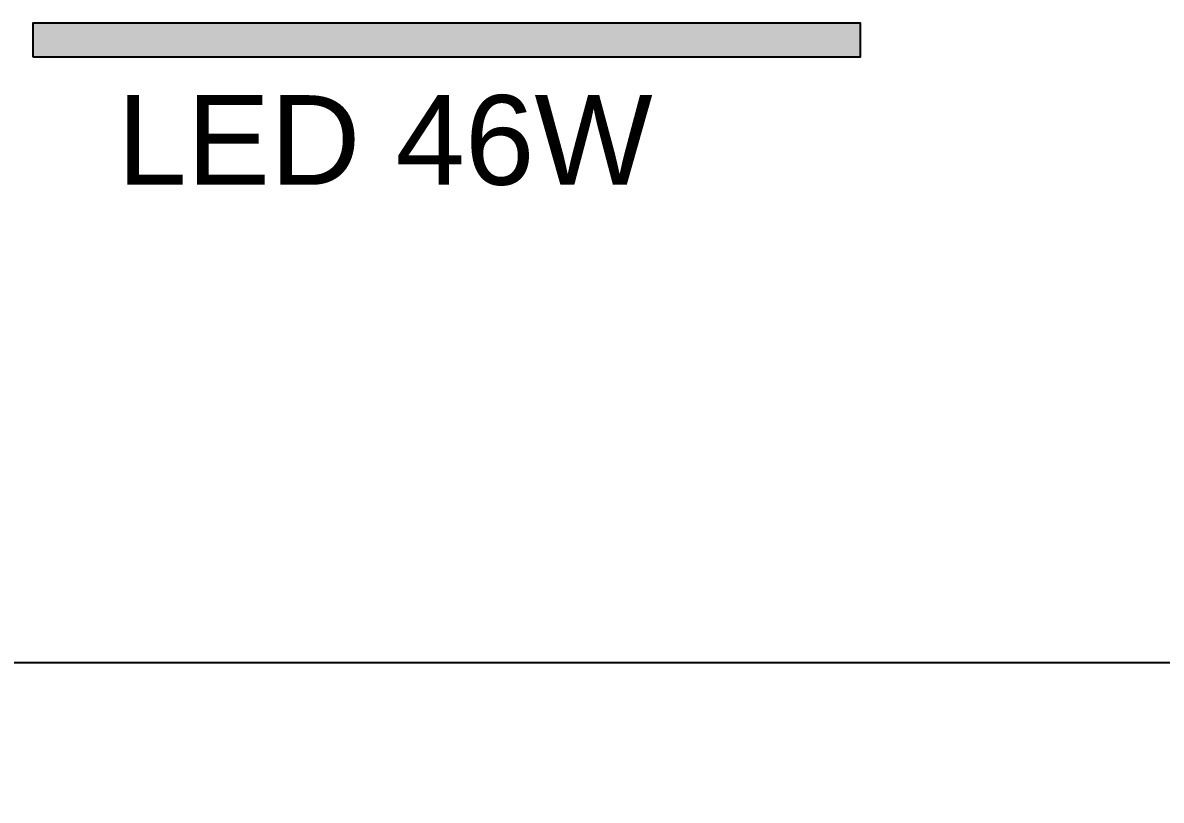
# Model space of a CAD drawing. Header units: metres. Extents: x -11 to 85, y -301 to 135.
# Drawn here: x 37.636 to 39.288, y -207.166 to -206.037 of the extents above; entities that cross this region are included whole.
import ezdxf

# ---------------------------------------------------------------- set-up
doc = ezdxf.new("R2010")
doc.units = ezdxf.units.M
doc.header["$LTSCALE"] = 0.036
doc.header["$PDMODE"] = 2
for name, color, linetype in [('arxitek isogeio', 252, 'Continuous'), ('DIMBLK', 252, 'Continuous'), ('electext', 20, 'Continuous'), ('hatch color', 252, 'Continuous'), ('HLEK_FL001_SYMBOLS', 230, 'Continuous')]:
    doc.layers.add(name, color=color, linetype=linetype)
doc.styles.get("Standard").update_dxf_attribs({"font": 'arial.ttf'})
doc.dimstyles.new('CADWDOT', dxfattribs={"dimscale": 0.1, "dimtxt": 1.8, "dimasz": 0.08, "dimexe": 2, "dimexo": 0, "dimgap": 0.09, "dimtad": 0, "dimrnd": 0.001, "dimzin": 0, "dimdsep": 46, "dimtxsty": 'Standard', "dimblk1": 'ARTDIM', "dimblk2": 'ARTDIM', "dimsah": 1, "dimcen": 0.09, "dimdle": 0.05, "dimse1": 1, "dimse2": 1, "dimadec": 0, "dimazin": 0, "dimtfac": 1, "dimtmove": 0, "dimatfit": 3, "dimldrblk": 'ARTDIM', "dimfxl": 2, "dimtvp": 0.9999, "dimtolj": 1, "dimtzin": 0, "dimarcsym": 0})

# ---------------------------------------------------------------- blocks, each defined once
blk = doc.blocks.new('ARTDIM')
at = {"layer": 'DIMBLK'}
for p, q in [((0, -24.9975), (0, 24.9975)), ((-24.9975, 0), (24.9975, 0))]:
    blk.add_line(p, q, dxfattribs=at)
blk.add_circle((0, 0), 8.25, dxfattribs=at)
blk = doc.blocks.new('*D1322')
at = {"layer": 'arxitek isogeio', "color": 0, "lineweight": -2}
blk.add_line((22.4317, -206.9656), (40.1157, -206.9656), dxfattribs=at)
at = {"layer": 'Defpoints', "color": 0, "transparency": 16777216}
for p in [(22.4237, -206.9656), (40.1237, -206.9656), (40.1237, -206.9656)]:
    blk.add_point(p, dxfattribs=at)
at = {"layer": 'arxitek isogeio', "color": 0, "lineweight": -2, "xscale": 0.008, "yscale": 0.008, "zscale": 0.008, "rotation": 180}
blk.add_blockref('ARTDIM', (22.4237, -206.9656), dxfattribs=at)
at = {"layer": 'arxitek isogeio', "color": 0, "lineweight": -2, "xscale": 0.008, "yscale": 0.008, "zscale": 0.008}
blk.add_blockref('ARTDIM', (40.1237, -206.9656), dxfattribs=at)
at = {"layer": 'arxitek isogeio', "color": 0, "insert": (31.2737, -206.7856), "char_height": 0.18, "attachment_point": 5}
blk.add_mtext('\\A1;17.70', dxfattribs=at)
blk = doc.blocks.new('lampes fthorismou 120')
at = {"layer": 'hatch color'}
blk.add_hatch(color=181, dxfattribs=at).paths.add_polyline_path([(84.1811, -99.2639), (84.1811, -99.2139), (85.3811, -99.2139), (85.3811, -99.2639)])
at = {"layer": 'HLEK_FL001_SYMBOLS'}
blk.add_lwpolyline([(84.1811, -99.2639), (84.1811, -99.2139), (85.3811, -99.2139), (85.3811, -99.2639)], close=True, dxfattribs=at)

msp = doc.modelspace()

# ---------------------------------------------------------------- block references
at = {"layer": 'HLEK_FL001_SYMBOLS'}
msp.add_blockref('lampes fthorismou 120', (-46.5298, -106.8235), dxfattribs=at)

# ---------------------------------------------------------------- texts
at = {"layer": 'electext'}
msp.add_text('LED 46W', height=0.13, dxfattribs=at).set_placement((37.7732, -206.2725))

# ---------------------------------------------------------------- dimensions: what is measured, and where the dimension line sits
at = {"layer": 'arxitek isogeio'}
dim = msp.add_linear_dim(base=(40.1237, -206.9656), p1=(22.4237, -206.9656), p2=(40.1237, -206.9656), dimstyle='CADWDOT', dxfattribs=at)
dim.commit()
dim.dimension.update_dxf_attribs({"geometry": '*D1322', "text_midpoint": (31.2737, -206.7856)})

doc.saveas('drawing.dxf')
